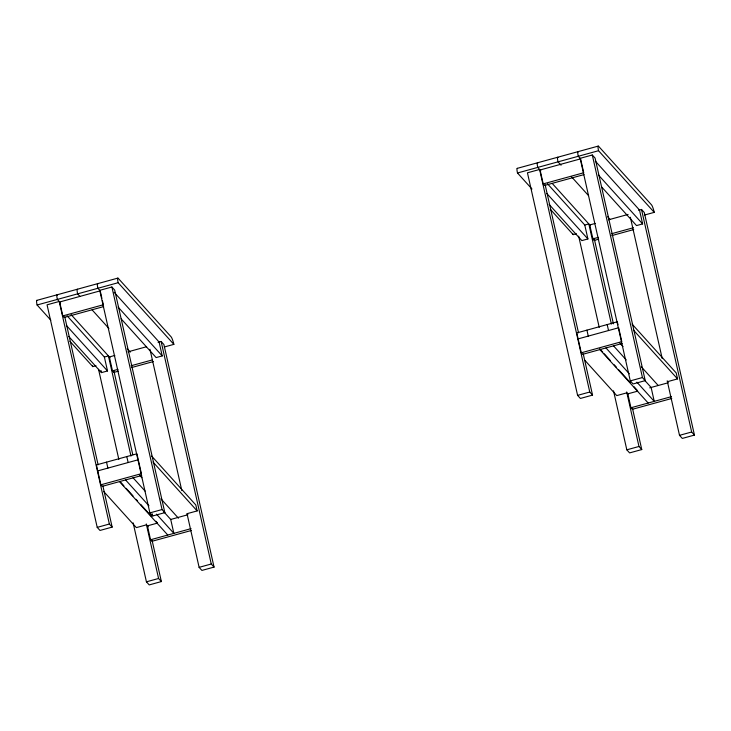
<?xml version="1.0" encoding="UTF-8"?>
<svg xmlns="http://www.w3.org/2000/svg" width="731" height="731" viewBox="0 0 731 731"><rect width="100%" height="100%" fill="white"/><g stroke="black" fill="none" stroke-linecap="round" stroke-linejoin="round"><path stroke-width="1.1" d="M36.824 300.368L117.883 278.1M517.219 168.368L598.278 146.09M37.144 300.569A6.378 0.978 74.6 0 0 37.089 304.991L118.148 282.714L173.868 344.365L164.265 346.997M517.539 168.559A6.378 0.978 74.6 0 0 517.484 172.982L598.543 150.714L654.254 212.356L644.66 214.996M111.898 287L99.745 290.335L149.892 512.888L152.678 515.976L164.84 512.632L114.685 290.079L111.898 287L162.054 509.553L164.84 512.632M592.293 154.99L580.131 158.335L630.286 380.888L633.073 383.967L645.235 380.632L595.08 158.079L592.293 154.99L642.448 377.543L645.235 380.632M101.892 298.339L100.202 290.847L59.677 301.985L62.811 315.902L64.209 317.437L103.638 306.6M62.811 315.902L103.336 304.763L102.377 300.478M543.206 183.892L583.731 172.754L580.597 158.846L540.072 169.985L543.206 183.892L544.595 185.436L584.032 174.599M67.078 315.774L104.378 357.048L108.426 355.933L130.995 456.08M158.079 342.291L161.112 341.45L163.899 344.539L214.055 567.092L201.902 570.427L199.115 567.347L187.072 513.93M547.473 183.773L584.773 225.038L588.82 223.924L611.39 324.071M638.474 210.281L641.507 209.45L644.294 212.529L694.45 435.082L682.288 438.426L679.51 435.338L667.22 380.814M114.831 355.449L109.358 356.956L112.492 370.864L113.89 372.408L118.267 371.202M127.98 351.839L146.602 346.722M595.226 223.448L589.753 224.956L592.887 238.863L594.276 240.408L598.662 239.201M608.375 219.839L628.093 214.421M69.911 341.304L92.81 366.633L96.008 365.756M550.306 209.294L573.205 234.633L576.403 233.756M68.705 336.406L101.435 372.627L107.512 370.955L104.378 357.048M114.182 292.318L159.093 342.007L162.227 355.915L156.142 357.587L121.136 318.853M584.773 225.038L587.907 238.946L581.821 240.618L549.1 204.406M595.336 161.158L639.479 210.007L642.622 223.914L636.537 225.587L601.522 186.844M112.492 370.864L117.974 369.365M131.114 365.747L151.929 360.036M592.887 238.863L598.36 237.356M611.509 233.746L633.412 227.725M131.416 367.592L153.318 361.571M611.801 235.592L633.713 229.571M617.32 321.786L576.786 332.925L581.273 352.799L582.662 354.334L622.099 343.497M97.744 470.892L138.269 459.753M578.139 338.882L618.664 327.753L621.798 341.66L581.273 352.799M100.878 484.799L141.403 473.661L136.925 453.796L96.401 464.925L100.878 484.799L102.267 486.343L141.704 475.506M97.214 527.371L109.367 524.026L112.154 527.106L99.992 530.45L97.214 527.371L47.058 304.818L59.211 301.474L109.367 524.026M149.892 512.888L162.054 509.553M577.6 395.361L589.762 392.026L592.549 395.105L580.387 398.45L577.6 395.361L527.444 172.808L539.606 169.473L589.762 392.026M630.286 380.888L642.448 377.543M187.017 513.692L197.151 510.914L195.807 504.947L151.664 456.098M667.412 381.692L677.546 378.905L676.202 372.947L632.059 324.098M157.284 523.149L147.424 525.863L150.559 539.77L151.947 541.305L191.385 530.478M170.424 519.54L187.949 514.725M637.67 391.149L627.819 393.854L630.954 407.761L632.342 409.305L671.78 398.468M649.722 387.832L668.344 382.715M150.559 539.77L191.083 528.632M630.954 407.761L671.478 396.631M146.428 581.821L158.581 578.486L161.368 581.565L149.215 584.91L146.428 581.821L133.133 522.848M199.115 567.347L211.268 564.003L214.055 567.092M626.823 449.821L638.976 446.477L641.763 449.565L629.601 452.9L626.823 449.821L613.528 390.838M679.51 435.338L691.663 432.003L694.45 435.082M598.47 175.065L642.622 223.914M580.569 158.81L578.276 156.279A6.378 0.978 74.6 0 1 578.331 151.856M561.07 165.224L558.009 161.843A6.378 0.978 74.6 0 1 558.064 157.43M571.752 177.048L588.546 195.625M607.625 216.741L609.91 219.273M540.803 170.789L537.751 167.417A6.378 0.978 74.6 0 1 537.797 162.995M552.252 183.463L590.41 225.687M546.806 193.468L587.907 238.946M517.484 172.982L531.985 189.027M633.402 330.056L677.546 378.905M619.961 343.186L623.013 346.558M641.306 366.798L658.083 385.356M613.391 345.708L626.22 359.899M644.331 379.937L651.12 387.448L654.254 401.365L636.902 382.158M605.962 347.929L629.354 373.815M599.703 348.751L602.746 352.123M604.272 353.813L610.376 360.557M614.186 364.778L616.471 367.309M618.755 369.84L630.195 382.487M634.005 386.708L637.057 390.08M599.886 349.601L648.178 403.028M628.048 394.11L626.887 392.83L616.754 395.608L584.782 360.237M118.075 307.075L162.227 355.915M100.174 290.819L97.881 288.279A6.378 0.978 74.6 0 1 97.936 283.866M79.907 296.384L77.623 293.853A6.378 0.978 74.6 0 1 77.669 289.43M92.124 309.898L108.91 328.475M127.231 348.742L130.282 352.123M60.609 303.018L57.356 299.418A6.378 0.978 74.6 0 1 57.402 294.995M71.099 314.622L110.016 357.687M66.411 325.478L107.512 370.955M37.089 304.991L50.832 320.187M153.007 462.065L197.151 510.914M139.575 475.187L141.86 477.718M160.921 498.807L178.446 518.206M133.005 477.718L145.076 491.068M163.936 511.938L170.725 519.458L173.859 533.365L156.507 514.167M125.577 479.938L148.96 505.815M120.834 482.442L123.877 485.813M126.171 488.345L133.033 495.938M136.076 499.31L137.602 501M140.654 504.372L151.326 516.177M155.895 521.24L157.421 522.93M119.491 481.61L167.783 535.037M148.238 526.759L146.492 524.831L136.359 527.618L103.628 491.406M641.507 209.45L691.663 432.003M630.35 217.244L662.204 358.565M617.54 322.782L617.987 324.765M594.367 239.247L613.428 323.815M632.489 408.391L641.763 449.565M593.8 238.26L594.276 240.408M626.686 391.953L638.976 446.477M607.187 324.573L608.53 330.531M578.669 236.168L599.237 327.415M586.92 330.138L588.263 336.105M545.152 184.797L578.504 332.788M583.265 353.932L592.549 395.105M161.112 341.45L211.268 564.003M149.965 349.244L181.809 490.565M152.176 513.747L152.678 515.976M113.972 371.257L132.786 454.709M152.094 540.392L161.368 581.565M146.301 523.953L158.581 578.486M126.792 456.573L128.135 462.54M100.951 370.48L101.435 372.627M98.53 369.283L118.842 459.415M106.534 462.147L107.877 468.105M64.757 316.797L98.109 464.797M102.879 485.941L112.154 527.106M654.254 212.356A6.378 0.978 74.6 0 0 651.522 204.854L598.588 146.291A6.378 0.978 74.6 0 0 598.543 150.714M573.013 233.838A6.378 0.978 74.6 0 1 573.205 234.633M173.868 344.365A6.378 0.978 74.6 0 0 171.127 336.863L118.194 278.292A6.378 0.978 74.6 0 0 118.148 282.714M92.618 365.847A6.378 0.978 74.6 0 1 92.81 366.633"/></g></svg>
